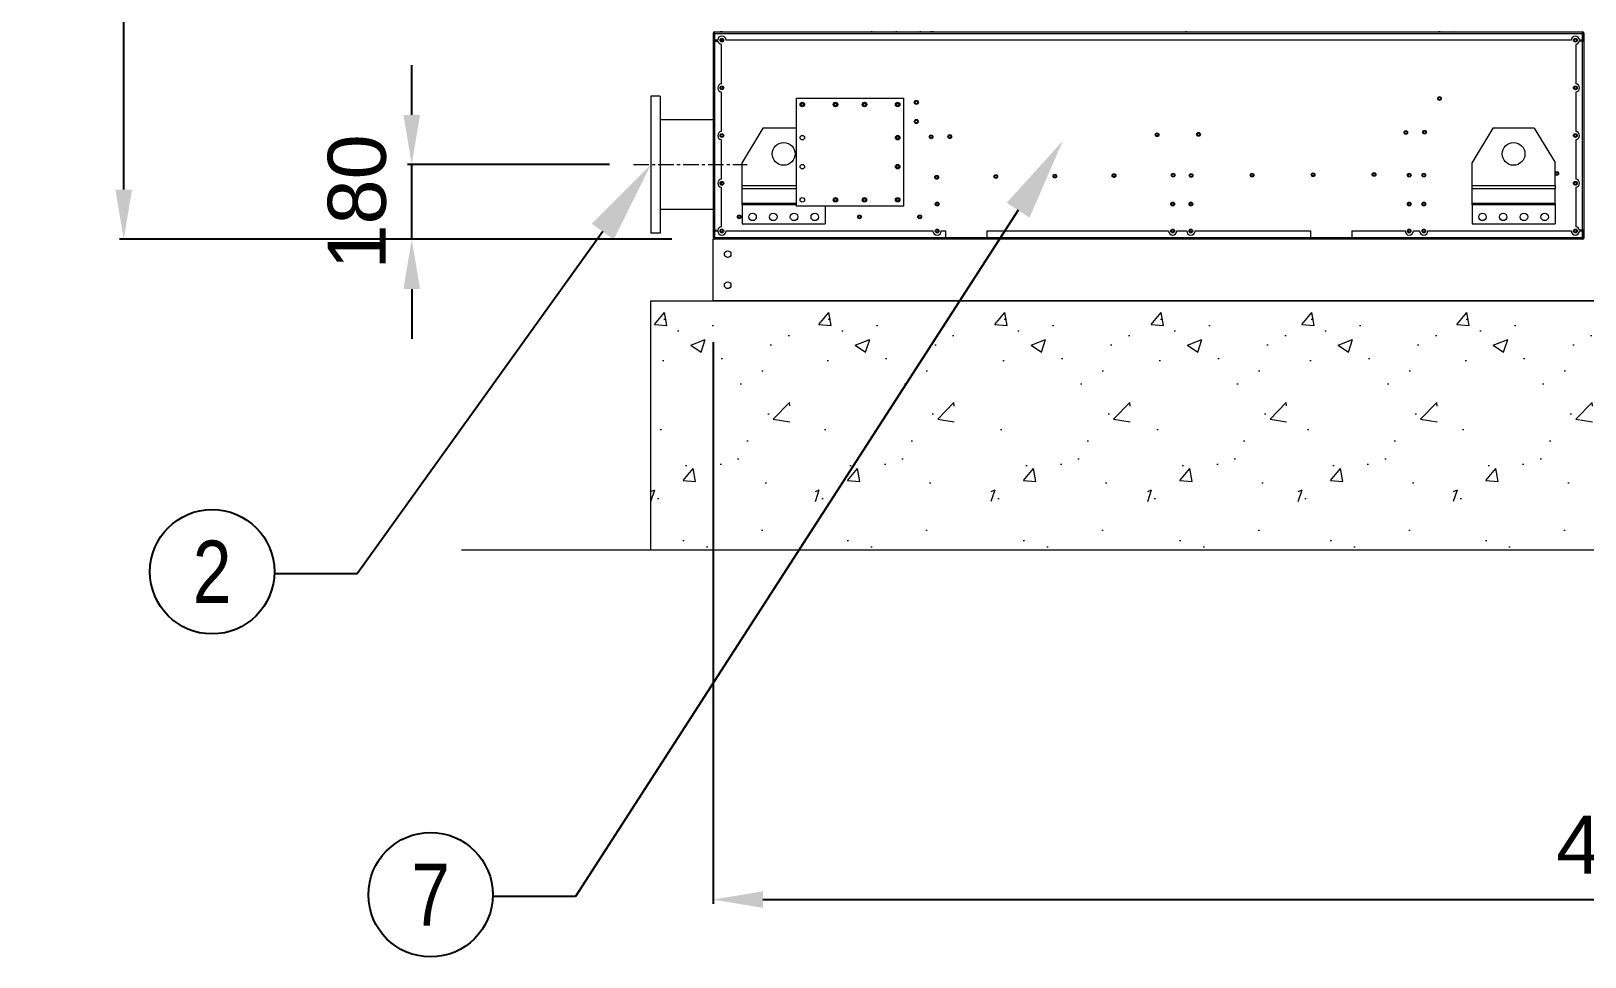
# Model space of a CAD drawing. Header units: millimetres. Extents: x 22763 to 52170, y 15948 to 36743.
# Drawn here: x 31711 to 35458, y 21800 to 24032 of the extents above; entities that cross this region are included whole.
import ezdxf
from ezdxf import colors
from ezdxf.entities.mleader import LeaderData, LeaderLine
from ezdxf.enums import TextEntityAlignment as Align
from ezdxf.math import Vec2, Vec3

# ---------------------------------------------------------------- set-up
doc = ezdxf.new("R2010")
doc.units = ezdxf.units.MM
doc.linetypes.add('CENTER', pattern=[2, 1.25, -0.25, 0.25, -0.25])
for name, color, linetype in [('center', 1, 'CENTER'), ('냉각탑_dim', 1, 'Continuous'), ('냉각탑_text', 3, 'Continuous'), ('냉각탑_기초', 23, 'Continuous')]:
    doc.layers.add(name, color=color, linetype=linetype)
doc.styles.get("Standard").update_dxf_attribs({"font": 'arial.ttf'})
doc.dimstyles.new('1.40', dxfattribs={"dimscale": 20, "dimtxt": 1.5, "dimasz": 1, "dimexe": 0.5, "dimexo": 0.5, "dimgap": 0.5, "dimtad": 1, "dimdec": 0, "dimzin": 0, "dimdsep": 46, "dimtxsty": 'Standard', "dimcen": 0, "dimclrd": 2, "dimclre": 2, "dimclrt": 3, "dimadec": 0, "dimazin": 0, "dimtfac": 1, "dimtdec": 0, "dimtmove": 0, "dimatfit": 0, "dimfxl": 1, "dimtolj": 1, "dimtzin": 0, "dimlwd": -1, "dimlwe": -1, "dimarcsym": 0})

# ---------------------------------------------------------------- blocks, each defined once
blk = doc.blocks.new('*D74')
at = {"color": 2, "transparency": 16777216}
for p, q in [((32629.2, 23830.4), (32629.2, 23950.4)), ((33106, 23710.4), (32619.2, 23710.4)), ((32629.2, 23530.4), (32629.2, 23710.4)), ((33256, 23530.4), (32619.2, 23530.4)), ((32629.2, 23410.4), (32629.2, 23290.4))]:
    blk.add_line(p, q, dxfattribs=at)
for points in [[(32609.2, 23830.4), (32649.2, 23830.4), (32629.2, 23710.4)], [(32609.2, 23410.4), (32649.2, 23410.4), (32629.2, 23530.4)]]:
    blk.add_solid(points, dxfattribs=at)
at = {"layer": 'Defpoints', "color": 0, "transparency": 16777216}
for p in [(32629.2, 23710.4), (33206, 23710.4), (33356, 23530.4)]:
    blk.add_point(p, dxfattribs=at)
at = {"color": 3, "lineweight": 5, "transparency": 16777216, "insert": (32497.7, 23620.4), "char_height": 140, "attachment_point": 5, "rotation": 90}
blk.add_mtext('\\A1;180', dxfattribs=at)
blk = doc.blocks.new('*D75')
at = {"color": 2, "transparency": 16777216}
for p, q in [((33030.1, 26323.4), (31924.7, 26323.4)), ((31934.7, 23650.4), (31934.7, 26203.4)), ((33256, 23530.4), (31924.7, 23530.4))]:
    blk.add_line(p, q, dxfattribs=at)
for points in [[(31914.7, 26203.4), (31954.7, 26203.4), (31934.7, 26323.4)], [(31914.7, 23650.4), (31954.7, 23650.4), (31934.7, 23530.4)]]:
    blk.add_solid(points, dxfattribs=at)
at = {"layer": 'Defpoints', "color": 0, "transparency": 16777216}
for p in [(31934.7, 26323.4), (33130.1, 26323.4), (33356, 23530.4)]:
    blk.add_point(p, dxfattribs=at)
at = {"color": 3, "lineweight": 5, "transparency": 16777216, "insert": (31803.2, 24926.9), "char_height": 140, "attachment_point": 5, "rotation": 90}
blk.add_mtext('\\A1;2793', dxfattribs=at)
blk = doc.blocks.new('*D81')
at = {"color": 2, "transparency": 16777216}
for p, q in [((33356, 23282), (33356, 21928.5)), ((37856, 23282), (37856, 21928.5)), ((33476, 21938.5), (37736, 21938.5))]:
    blk.add_line(p, q, dxfattribs=at)
for points in [[(33476, 21958.5), (33476, 21918.5), (33356, 21938.5)], [(37736, 21958.5), (37736, 21918.5), (37856, 21938.5)]]:
    blk.add_solid(points, dxfattribs=at)
at = {"layer": 'Defpoints', "color": 0, "transparency": 16777216}
for p in [(33356, 23382), (37856, 23382), (37856, 21938.5)]:
    blk.add_point(p, dxfattribs=at)
at = {"color": 3, "lineweight": 5, "transparency": 16777216, "insert": (35606, 22070), "char_height": 140, "attachment_point": 5}
blk.add_mtext('\\A1;4500', dxfattribs=at)
blk = doc.blocks.new('1')
at = {"color": 7, "lineweight": 20, "ltscale": 0.010278}
for p, q in [((33356, 24026.9), (33356, 24008.4)), ((33358, 24008.4), (33358, 24026.9)), ((35452.5, 24008.4), (35452.5, 24026.9)), ((35454, 24026.9), (35454, 24008.4)), ((35456, 24008.4), (35456, 24026.9)), ((33356, 23552.4), (33356, 23533.9)), ((33358, 23533.9), (33358, 23552.4)), ((35452.5, 23533.9), (35452.5, 23552.4)), ((35454, 23552.4), (35454, 23533.9)), ((35456, 23533.9), (35456, 23552.4))]:
    blk.add_line(p, q, dxfattribs=at)
at = {"color": 7, "lineweight": 20, "ltscale": 0.001111}
for p, q in [((33358, 24026.9), (33356, 24026.9)), ((33374.3, 24030.4), (33374.3, 24032.4)), ((33377.5, 24030.4), (33377.5, 24032.4)), ((35456, 24026.9), (35454, 24026.9)), ((33359.5, 24010.4), (33359.5, 24008.4)), ((33356, 23533.9), (33358, 23533.9)), ((33359.5, 23552.4), (33359.5, 23550.4)), ((35454, 23533.9), (35456, 23533.9))]:
    blk.add_line(p, q, dxfattribs=at)
at = {"color": 7, "lineweight": 20, "ltscale": 0.000833333}
for p, q in [((33359.5, 24026.9), (33358, 24026.9)), ((35452.5, 24026.9), (35454, 24026.9)), ((33359.5, 23533.9), (33358, 23533.9)), ((35452.5, 23533.9), (35454, 23533.9))]:
    blk.add_line(p, q, dxfattribs=at)
at = {"color": 7, "lineweight": 20}
for p, q in [((33359.5, 24030.4), (35452.5, 24030.4)), ((33359.5, 24026.9), (35452.5, 24026.9)), ((35425, 24010.4), (33387, 24010.4)), ((35452.5, 23530.4), (33359.5, 23530.4))]:
    blk.add_line(p, q, dxfattribs=at)
at = {"color": 7, "lineweight": 20, "ltscale": 0.001944}
for p, q in [((33359.5, 24026.9), (33359.5, 24030.4)), ((35452.5, 24026.9), (35452.5, 24030.4)), ((33356, 24008.4), (33359.5, 24008.4)), ((35456, 24008.4), (35452.5, 24008.4)), ((33356, 23552.4), (33359.5, 23552.4)), ((33359.5, 23533.9), (33359.5, 23530.4)), ((35456, 23552.4), (35452.5, 23552.4)), ((35452.5, 23533.9), (35452.5, 23530.4))]:
    blk.add_line(p, q, dxfattribs=at)
at = {"color": 7, "lineweight": 20, "ltscale": 0.009167}
for p, q in [((33359.5, 24026.9), (33359.5, 24010.4)), ((35452.5, 24010.4), (35452.5, 24026.9)), ((33359.5, 23550.4), (33359.5, 23533.9)), ((33916, 23550.4), (33916, 23533.9)), ((34016, 23550.4), (34016, 23533.9)), ((34796, 23550.4), (34796, 23533.9)), ((34896, 23550.4), (34896, 23533.9)), ((35452.5, 23533.9), (35452.5, 23550.4))]:
    blk.add_line(p, q, dxfattribs=at)
at = {"color": 7, "lineweight": 20, "ltscale": 0.001115}
for p, q in [((33855.7, 24030.4), (33855.9, 24032.4)), ((33882.3, 24030.4), (33882.5, 24032.4)), ((33885.9, 24030.4), (33886, 24032.4)), ((33886.2, 24030.4), (33886.4, 24032.4)), ((34496.4, 24032.4), (34496.2, 24030.4)), ((34496.2, 24030.4), (34496.4, 24032.4)), ((35106.4, 24032.4), (35106.2, 24030.4)), ((35106.6, 24030.4), (35106.8, 24032.4)), ((35110.1, 24030.4), (35110.3, 24032.4)), ((35136.7, 24030.4), (35136.9, 24032.4))]:
    blk.add_line(p, q, dxfattribs=at)
at = {"color": 7, "lineweight": 20, "ltscale": 0.253333}
for p, q in [((33356, 24008.4), (33356, 23552.4)), ((33359.5, 24008.4), (33359.5, 23552.4)), ((35452.5, 23552.4), (35452.5, 24008.4)), ((35456, 23552.4), (35456, 24008.4))]:
    blk.add_line(p, q, dxfattribs=at)
at = {"color": 7, "lineweight": 20, "ltscale": 0.004167}
for p, q in [((33367, 24010.4), (33359.5, 24010.4)), ((35452.5, 24010.4), (35445, 24010.4)), ((33359.5, 23550.4), (33367, 23550.4)), ((35445, 23550.4), (35452.5, 23550.4))]:
    blk.add_line(p, q, dxfattribs=at)
at = {"color": 7, "lineweight": 20, "ltscale": 0.004279}
for p, q in [((33359.5, 24008.4), (33367.2, 24008.4)), ((35452.5, 24008.4), (35444.8, 24008.4)), ((33359.5, 23552.4), (33367.2, 23552.4)), ((35452.5, 23552.4), (35444.8, 23552.4))]:
    blk.add_line(p, q, dxfattribs=at)
at = {"color": 7, "lineweight": 20, "ltscale": 0.001453}
blk.add_line((33374.3, 24009.1), (33374.3, 24011.7), dxfattribs=at)
at = {"color": 7, "lineweight": 20, "ltscale": 0.052833}
for p, q in [((33376, 23905.3), (33376, 24000.4)), ((35436, 24000.4), (35436, 23905.3)), ((33376, 23790.3), (33376, 23885.4)), ((35436, 23885.4), (35436, 23790.3)), ((33376, 23675.3), (33376, 23770.4)), ((35436, 23770.4), (35436, 23675.3)), ((33376, 23560.3), (33376, 23655.4)), ((35436, 23655.4), (35436, 23560.3))]:
    blk.add_line(p, q, dxfattribs=at)
at = {"color": 7, "lineweight": 20, "ltscale": 0.003287}
blk.add_line((33377.5, 24007.4), (33377.5, 24013.4), dxfattribs=at)
at = {"color": 7, "lineweight": 20, "ltscale": 0.183333}
for p, q in [((33206, 23875.4), (33206, 23545.4)), ((33228, 23875.4), (33228, 23545.4))]:
    blk.add_line(p, q, dxfattribs=at)
at = {"color": 7, "lineweight": 20, "ltscale": 0.012222}
for p, q in [((33228, 23875.4), (33206, 23875.4)), ((33228, 23545.4), (33206, 23545.4))]:
    blk.add_line(p, q, dxfattribs=at)
at = {"color": 7, "lineweight": 20, "ltscale": 0.1375}
blk.add_line((33206, 23875.4), (33206, 23627.9), dxfattribs=at)
at = {"color": 7, "lineweight": 20, "ltscale": 0.144444}
for p, q in [((33556, 23870.4), (33816, 23870.4)), ((33556, 23870.4), (33556, 23610.4)), ((33816, 23610.4), (33816, 23870.4)), ((33816, 23610.4), (33556, 23610.4))]:
    blk.add_line(p, q, dxfattribs=at)
at = {"color": 7, "lineweight": 20, "ltscale": 0.002633}
for p, q in [((33573.4, 23857.2), (33568.7, 23857.2)), ((33653.4, 23857.2), (33648.7, 23857.2)), ((33723.4, 23857.2), (33718.7, 23857.2)), ((33803.4, 23857.2), (33798.7, 23857.2))]:
    blk.add_line(p, q, dxfattribs=at)
at = {"color": 7, "lineweight": 20, "ltscale": 0.098888}
for p, q in [((33356, 23818.5), (33228, 23818.5)), ((33356, 23602.2), (33228, 23602.2))]:
    blk.add_line(p, q, dxfattribs=at)
at = {"color": 7, "lineweight": 20, "ltscale": 0.053832}
for p, q in [((33476, 23798.4), (33426, 23715.4)), ((35236, 23798.4), (35186, 23715.4)), ((35336, 23798.4), (35386, 23715.4))]:
    blk.add_line(p, q, dxfattribs=at)
at = {"color": 7, "lineweight": 20, "ltscale": 0.044444}
blk.add_line((33556, 23798.4), (33476, 23798.4), dxfattribs=at)
at = {"color": 7, "lineweight": 20, "ltscale": 1.31094e-06}
blk.add_line((33841, 23814.4), (33841, 23814.4), dxfattribs=at)
at = {"color": 7, "lineweight": 20, "ltscale": 0.055556}
for p, q in [((35336, 23798.4), (35236, 23798.4)), ((34016, 23533.9), (33916, 23533.9)), ((34896, 23533.9), (34796, 23533.9))]:
    blk.add_line(p, q, dxfattribs=at)
at = {"color": 7, "lineweight": 20, "ltscale": 0.031187}
for p, q in [((33426, 23659.3), (33426, 23715.4)), ((35186, 23659.3), (35186, 23715.4)), ((35386, 23659.3), (35386, 23715.4))]:
    blk.add_line(p, q, dxfattribs=at)
at = {"color": 7, "lineweight": 20, "ltscale": 0.003143}
blk.add_line((33376, 23662.6), (33376, 23668.2), dxfattribs=at)
at = {"color": 7, "lineweight": 20, "ltscale": 0.003919}
for p, q in [((33426, 23652.2), (33426, 23659.3)), ((35186, 23652.2), (35186, 23659.3)), ((35386, 23659.3), (35386, 23652.2))]:
    blk.add_line(p, q, dxfattribs=at)
at = {"color": 7, "lineweight": 20, "ltscale": 0.072222}
for p, q in [((33556, 23659.3), (33426, 23659.3)), ((33556, 23652.2), (33426, 23652.2)), ((33556, 23617), (33426, 23617)), ((33556, 23613.5), (33426, 23613.5))]:
    blk.add_line(p, q, dxfattribs=at)
at = {"color": 7, "lineweight": 20, "ltscale": 0.019545}
for p, q in [((33426, 23617), (33426, 23652.2)), ((35186, 23617), (35186, 23652.2)), ((35386, 23617), (35386, 23652.2))]:
    blk.add_line(p, q, dxfattribs=at)
at = {"color": 7, "lineweight": 20, "ltscale": 0.111111}
for p, q in [((35386, 23659.3), (35186, 23659.3)), ((35386, 23652.2), (35186, 23652.2)), ((35386, 23617), (35186, 23617)), ((35386, 23613.5), (35186, 23613.5)), ((33426, 23567.4), (33626, 23567.4)), ((35186, 23567.4), (35386, 23567.4))]:
    blk.add_line(p, q, dxfattribs=at)
at = {"color": 7, "lineweight": 20, "ltscale": 0.045833}
blk.add_line((33206, 23627.9), (33206, 23545.4), dxfattribs=at)
at = {"color": 7, "lineweight": 20, "ltscale": 0.001959}
for p, q in [((33426, 23613.5), (33426, 23617)), ((35186, 23613.5), (35186, 23617)), ((35386, 23617), (35386, 23613.5))]:
    blk.add_line(p, q, dxfattribs=at)
at = {"color": 7, "lineweight": 20, "ltscale": 0.025612}
for p, q in [((33426, 23613.5), (33426, 23567.4)), ((35186, 23613.5), (35186, 23567.4)), ((35386, 23613.5), (35386, 23567.4))]:
    blk.add_line(p, q, dxfattribs=at)
at = {"color": 7, "lineweight": 20, "ltscale": 0.023889}
blk.add_line((33626, 23610.4), (33626, 23567.4), dxfattribs=at)
at = {"color": 0, "lineweight": 20}
for p, q in [((33356, 23382), (33356, 23530.4)), ((33359.5, 23530.4), (33356, 23530.4)), ((37856, 23382), (33356, 23382))]:
    blk.add_line(p, q, dxfattribs=at)
at = {"color": 7, "lineweight": 20, "ltscale": 0.309167}
for p, q in [((33916, 23533.9), (33359.5, 23533.9)), ((35452.5, 23533.9), (34896, 23533.9))]:
    blk.add_line(p, q, dxfattribs=at)
at = {"color": 7, "lineweight": 20, "ltscale": 0.277222}
blk.add_line((33387, 23550.4), (33886, 23550.4), dxfattribs=at)
at = {"color": 7, "lineweight": 20, "ltscale": 0.005556}
blk.add_line((33906, 23550.4), (33916, 23550.4), dxfattribs=at)
at = {"color": 7, "lineweight": 20, "ltscale": 0.243333}
blk.add_line((34016, 23550.4), (34454, 23550.4), dxfattribs=at)
at = {"color": 7, "lineweight": 20, "ltscale": 0.433333}
blk.add_line((34796, 23533.9), (34016, 23533.9), dxfattribs=at)
at = {"color": 7, "lineweight": 20, "ltscale": 0.013333}
blk.add_line((34474, 23550.4), (34498, 23550.4), dxfattribs=at)
at = {"color": 7, "lineweight": 20, "ltscale": 0.154444}
blk.add_line((34518, 23550.4), (34796, 23550.4), dxfattribs=at)
at = {"color": 7, "lineweight": 20, "ltscale": 0.071389}
blk.add_line((34896, 23550.4), (35024.5, 23550.4), dxfattribs=at)
at = {"color": 7, "lineweight": 20, "ltscale": 0.008333}
blk.add_line((35044.5, 23550.4), (35059.5, 23550.4), dxfattribs=at)
at = {"color": 7, "lineweight": 20, "ltscale": 0.191944}
blk.add_line((35079.5, 23550.4), (35425, 23550.4), dxfattribs=at)
at = {"color": 7, "lineweight": 20}
for centre, radius in [((33377, 24010.4), 4.5), ((33377, 24010.4), 3), ((35435, 24010.4), 4.5), ((35435, 24010.4), 3), ((33377, 23895.4), 4.5), ((33377, 23895.4), 3), ((35107.6, 23869.9), 4.5), ((35107.6, 23869.9), 3), ((35435, 23895.4), 4.5), ((35435, 23895.4), 3), ((33571, 23855.4), 5.5), ((33571, 23855.4), 3), ((33651, 23855.4), 5.5), ((33651, 23855.4), 3), ((33721, 23855.4), 5.5), ((33721, 23855.4), 3), ((33801, 23855.4), 5.5), ((33801, 23855.4), 3), ((33846, 23860.4), 5), ((33846, 23860.4), 3.5), ((33846, 23814.4), 5), ((33846, 23814.4), 3.5), ((35026.3, 23788.1), 4.5), ((35071.3, 23788.5), 4.5), ((33377, 23780.4), 4.5), ((33377, 23780.4), 3), ((33526, 23736.4), 27.5), ((33571, 23775.4), 5.5), ((33801, 23775.4), 5.5), ((33801, 23775.4), 3), ((33881.4, 23777.5), 4.5), ((33881.4, 23777.5), 3), ((33926.4, 23777.9), 4.5), ((33926.4, 23777.9), 3), ((34426.4, 23782.5), 4.5), ((34426.4, 23782.5), 3), ((34526.4, 23783.4), 4.5), ((34526.4, 23783.4), 3), ((35026.3, 23788.1), 3), ((35071.3, 23788.5), 3), ((35286, 23736.4), 27.5), ((35435, 23780.4), 4.5), ((35435, 23780.4), 3), ((33571, 23705.4), 5.5), ((33801, 23705.4), 5.5), ((33801, 23705.4), 3), ((33895, 23679.9), 4.5), ((33895, 23680.4), 3), ((34037.5, 23681.6), 4.5), ((34037.5, 23681.6), 3), ((34180, 23682.8), 4.5), ((34180, 23682.8), 3), ((34322.5, 23683.9), 4.5), ((34322.5, 23683.9), 3), ((34465, 23685.1), 4.5), ((34465, 23685.1), 3), ((34508.5, 23684.4), 4.5), ((34508.5, 23684.4), 3), ((34655.5, 23685.2), 4.5), ((34655.5, 23685.2), 3), ((34802.5, 23686), 4.5), ((34802.5, 23686), 3), ((34949.5, 23686.8), 4.5), ((34949.5, 23686.8), 3), ((35034.5, 23684.9), 4.5), ((35034.5, 23684.9), 3), ((35069.5, 23684.9), 4.5), ((35069.5, 23684.9), 3), ((35390.5, 23689.2), 4.5), ((35390.5, 23689.2), 3), ((33377, 23665.4), 4.5), ((33377, 23665.4), 3), ((35435, 23665.4), 4.5), ((35435, 23665.4), 3), ((33571, 23625.4), 5.5), ((33651, 23625.4), 5.5), ((33651, 23625.4), 3), ((33721, 23625.4), 5.5), ((33721, 23625.4), 3), ((33801, 23625.4), 5.5), ((33801, 23625.4), 3), ((33896, 23615.4), 4.5), ((33896, 23615.4), 3), ((34464, 23615.4), 4.5), ((34464, 23615.4), 3), ((34508, 23615.4), 4.5), ((34508, 23615.4), 3), ((35034.5, 23615.4), 4.5), ((35034.5, 23615.4), 3), ((35069.5, 23615.4), 4.5), ((35069.5, 23615.4), 3), ((33419, 23584.4), 4.5), ((33419, 23584.4), 3), ((33451, 23584.4), 9), ((33501, 23584.4), 9), ((33551, 23584.4), 9), ((33601, 23584.4), 9), ((33709, 23584.4), 4.5), ((33709, 23584.4), 3), ((33854, 23584.4), 4.5), ((33854, 23584.4), 3), ((35211, 23584.4), 9), ((35261, 23584.4), 9), ((35311, 23584.4), 9), ((35361, 23584.4), 9), ((33377, 23550.4), 4.5), ((33377, 23550.4), 3), ((33896, 23550.4), 4.5), ((33896, 23550.4), 3), ((34464, 23550.4), 4.5), ((34464, 23550.4), 3), ((34508, 23550.4), 4.5), ((34508, 23550.4), 3), ((35034.5, 23550.4), 4.5), ((35034.5, 23550.4), 3), ((35069.5, 23550.4), 4.5), ((35069.5, 23550.4), 3), ((35435, 23550.4), 4.5), ((35435, 23550.4), 3)]:
    blk.add_circle(centre, radius, dxfattribs=at)
at = {"lineweight": 20}
for centre in [(33391, 23494.5), (33391, 23419.5)]:
    blk.add_circle(centre, 8, dxfattribs=at)
at = {"color": 7, "lineweight": 20}
for centre, radius, start, end in [((33359.5, 24026.9), 3.5, 90, 180), ((33359.5, 24026.9), 1.5, 90, 180), ((33377, 24010.4), 10, 360, 180), ((33394.5, 24026.9), 3.5, 89.755, 90), ((33767.8, 24028.4), 30.3, 172.402, 176.2097), ((33767.8, 24028.4), 30.3, 3.7903, 7.598), ((35417.5, 24026.9), 3.5, 90, 90.245), ((35435, 24010.4), 10, 360, 180), ((35452.5, 24026.9), 3.5, 360, 90), ((35452.5, 24026.9), 1.5, 360, 90), ((33377, 24010.4), 10, 191.537, 264.2608), ((35435, 24010.4), 10, 275.7392, 348.463), ((33377, 23895.4), 10, 95.7392, 264.2608), ((35435, 23895.4), 10, 275.7392, 84.2608), ((33377, 23780.4), 10, 95.7392, 264.2608), ((35435, 23780.4), 10, 275.7392, 84.2608), ((33377, 23665.4), 10, 95.7392, 264.2608), ((35435, 23665.4), 10, 275.7392, 84.2608), ((33359.5, 23533.9), 3.5, 180, 270), ((33359.5, 23533.9), 1.5, 180, 270), ((33377, 23550.4), 10, 180, 360), ((33377, 23550.4), 10, 95.7392, 168.463), ((33896, 23550.4), 10, 180, 360), ((34464, 23550.4), 10, 180, 360), ((34508, 23550.4), 10, 180, 360), ((35034.5, 23550.4), 10, 180, 360), ((35069.5, 23550.4), 10, 180, 360), ((35435, 23550.4), 10, 180, 360), ((35435, 23550.4), 10, 11.537, 84.2608), ((35452.5, 23533.9), 1.5, 270, 0), ((35452.5, 23533.9), 3.5, 270, 0)]:
    blk.add_arc(centre, radius, start, end, dxfattribs=at)
at = {"layer": 'center', "lineweight": 20, "ltscale": 30}
blk.add_line((33163.7, 23710.4), (33437.6, 23710.4), dxfattribs=at)

msp = doc.modelspace()

# ---------------------------------------------------------------- hatches: boundary and pattern name
at = {"layer": '냉각탑_기초', "lineweight": 20, "ltscale": 30}
h = msp.add_hatch(dxfattribs=at)
h.set_pattern_fill('AR-CONC', color=256, scale=50, style=0)
h.set_pattern_definition([(50, (18612.5, 6840.73), (358.63, -31.376), [37.5, -412.5]), (355, (18612.5, 6840.73), (-69.3757, 376.096), [30, -330]), (100.4514, (18642.4, 6838.1), (289.2547, 344.72), [31.87, -350.571]), (46.1842, (18612.5, 6940.73), (533.6205, -82.7595), [56.25, -618.75]), (96.6356, (18656.97, 6933.83), (467.331, 487.059), [47.805, -525.856]), (351.1842, (18612.5, 6940.7), (467.331, 487.059), [45, -495]), (21, (18662.5, 6915.73), (298.4535, -201.3094), [37.5, -412.5]), (326, (18662.5, 6915.73), (121.6577, 362.575), [30, -330]), (71.4514, (18687.37, 6898.95), (420.1113, 161.265), [31.87, -350.571]), (37.5, (18612.5, 6840.73), (6.0799, 166.4469), [0, -326, 0, -335, 0, -331.25]), (7.5, (18612.5, 6840.73), (131.5348, 197.2059), [0, -191, 0, -318.5, 0, -126.25]), (327.5, (18501, 6840.73), (266.9112, -11.2774), [0, -125, 0, -390, 0, -517.5]), (317.5, (18451, 6840.73), (291.593, 50.0525), [0, -162.5, 0, -259, 0, -367.5])])
h.paths.add_polyline_path([(33541, 23382), (33206, 23382), (33206, 22782), (33541, 22782)])
h = msp.add_hatch(dxfattribs=at)
h.set_pattern_fill('AR-CONC', color=256, scale=50, style=0)
h.set_pattern_definition([(50, (19008.96, 6840.73), (358.63, -31.376), [37.5, -412.5]), (355, (19008.96, 6840.73), (-69.3757, 376.096), [30, -330]), (100.4514, (19038.84, 6838.1), (289.2547, 344.72), [31.87, -350.571]), (46.1842, (19008.96, 6940.73), (533.6205, -82.7595), [56.25, -618.75]), (96.6356, (19053.4, 6933.83), (467.331, 487.059), [47.805, -525.856]), (351.1842, (19008.96, 6940.7), (467.331, 487.059), [45, -495]), (21, (19058.96, 6915.73), (298.4535, -201.3094), [37.5, -412.5]), (326, (19058.96, 6915.73), (121.6577, 362.575), [30, -330]), (71.4514, (19083.83, 6898.95), (420.1113, 161.265), [31.87, -350.571]), (37.5, (19008.96, 6840.73), (6.0799, 166.4469), [0, -326, 0, -335, 0, -331.25]), (7.5, (19008.96, 6840.73), (131.5348, 197.2059), [0, -191, 0, -318.5, 0, -126.25]), (327.5, (18897.46, 6840.73), (266.9112, -11.2774), [0, -125, 0, -390, 0, -517.5]), (317.5, (18847.46, 6840.73), (291.593, 50.0525), [0, -162.5, 0, -259, 0, -367.5])])
h.paths.add_polyline_path([(33937.5, 23382), (33602.5, 23382), (33602.5, 22782), (33937.5, 22782)])
h = msp.add_hatch(dxfattribs=at)
h.set_pattern_fill('AR-CONC', color=256, scale=50, style=0)
h.set_pattern_definition([(50, (19433.13, 6840.73), (358.63, -31.376), [37.5, -412.5]), (355, (19433.13, 6840.73), (-69.3757, 376.096), [30, -330]), (100.4514, (19463.02, 6838.1), (289.2547, 344.72), [31.87, -350.571]), (46.1842, (19433.13, 6940.73), (533.6205, -82.7595), [56.25, -618.75]), (96.6356, (19477.6, 6933.83), (467.331, 487.059), [47.805, -525.856]), (351.1842, (19433.13, 6940.7), (467.331, 487.059), [45, -495]), (21, (19483.13, 6915.73), (298.4535, -201.3094), [37.5, -412.5]), (326, (19483.13, 6915.73), (121.6577, 362.575), [30, -330]), (71.4514, (19508, 6898.95), (420.1113, 161.265), [31.87, -350.571]), (37.5, (19433.13, 6840.73), (6.0799, 166.4469), [0, -326, 0, -335, 0, -331.25]), (7.5, (19433.13, 6840.73), (131.5348, 197.2059), [0, -191, 0, -318.5, 0, -126.25]), (327.5, (19321.63, 6840.73), (266.9112, -11.2774), [0, -125, 0, -390, 0, -517.5]), (317.5, (19271.63, 6840.73), (291.593, 50.0525), [0, -162.5, 0, -259, 0, -367.5])])
h.paths.add_polyline_path([(34361.7, 23382), (34026.7, 23382), (34026.7, 22782), (34361.7, 22782)])
h = msp.add_hatch(dxfattribs=at)
h.set_pattern_fill('AR-CONC', color=256, scale=50, style=0)
h.set_pattern_definition([(50, (19810.18, 6840.73), (358.63, -31.376), [37.5, -412.5]), (355, (19810.18, 6840.73), (-69.3757, 376.096), [30, -330]), (100.4514, (19840.06, 6838.1), (289.2547, 344.72), [31.87, -350.571]), (46.1842, (19810.2, 6940.73), (533.6205, -82.7595), [56.25, -618.75]), (96.6356, (19854.65, 6933.83), (467.331, 487.059), [47.805, -525.856]), (351.1842, (19810.2, 6940.7), (467.331, 487.059), [45, -495]), (21, (19860.18, 6915.73), (298.4535, -201.3094), [37.5, -412.5]), (326, (19860.18, 6915.73), (121.6577, 362.575), [30, -330]), (71.4514, (19885.05, 6898.95), (420.1113, 161.265), [31.87, -350.571]), (37.5, (19810.18, 6840.73), (6.0799, 166.4469), [0, -326, 0, -335, 0, -331.25]), (7.5, (19810.18, 6840.73), (131.5348, 197.2059), [0, -191, 0, -318.5, 0, -126.25]), (327.5, (19698.68, 6840.73), (266.9112, -11.2774), [0, -125, 0, -390, 0, -517.5]), (317.5, (19648.68, 6840.73), (291.593, 50.0525), [0, -162.5, 0, -259, 0, -367.5])])
h.paths.add_polyline_path([(34738.7, 23382), (34403.7, 23382), (34403.7, 22782), (34738.7, 22782)])
h = msp.add_hatch(dxfattribs=at)
h.set_pattern_fill('AR-CONC', color=256, scale=50, style=0)
h.set_pattern_definition([(50, (20173.36, 6840.73), (358.63, -31.376), [37.5, -412.5]), (355, (20173.36, 6840.73), (-69.3757, 376.096), [30, -330]), (100.4514, (20203.25, 6838.1), (289.2547, 344.72), [31.87, -350.571]), (46.1842, (20173.36, 6940.73), (533.6205, -82.7595), [56.25, -618.75]), (96.6356, (20217.83, 6933.83), (467.331, 487.059), [47.805, -525.856]), (351.1842, (20173.36, 6940.7), (467.331, 487.059), [45, -495]), (21, (20223.36, 6915.73), (298.4535, -201.3094), [37.5, -412.5]), (326, (20223.36, 6915.73), (121.6577, 362.575), [30, -330]), (71.4514, (20248.23, 6898.95), (420.1113, 161.265), [31.87, -350.571]), (37.5, (20173.36, 6840.73), (6.0799, 166.4469), [0, -326, 0, -335, 0, -331.25]), (7.5, (20173.36, 6840.73), (131.5348, 197.2059), [0, -191, 0, -318.5, 0, -126.25]), (327.5, (20061.86, 6840.73), (266.9112, -11.2774), [0, -125, 0, -390, 0, -517.5]), (317.5, (20011.86, 6840.73), (291.593, 50.0525), [0, -162.5, 0, -259, 0, -367.5])])
h.paths.add_polyline_path([(35101.9, 23382), (34766.9, 23382), (34766.9, 22782), (35101.9, 22782)])
h = msp.add_hatch(dxfattribs=at)
h.set_pattern_fill('AR-CONC', color=256, scale=50, style=0)
h.set_pattern_definition([(50, (20547.64, 6840.73), (358.63, -31.376), [37.5, -412.5]), (355, (20547.64, 6840.73), (-69.3757, 376.096), [30, -330]), (100.4514, (20577.52, 6838.1), (289.2547, 344.72), [31.87, -350.571]), (46.1842, (20547.64, 6940.73), (533.6205, -82.7595), [56.25, -618.75]), (96.6356, (20592.1, 6933.83), (467.331, 487.059), [47.805, -525.856]), (351.1842, (20547.64, 6940.7), (467.331, 487.059), [45, -495]), (21, (20597.64, 6915.73), (298.4535, -201.3094), [37.5, -412.5]), (326, (20597.64, 6915.73), (121.6577, 362.575), [30, -330]), (71.4514, (20622.5, 6898.95), (420.1113, 161.265), [31.87, -350.571]), (37.5, (20547.64, 6840.73), (6.0799, 166.4469), [0, -326, 0, -335, 0, -331.25]), (7.5, (20547.64, 6840.73), (131.5348, 197.2059), [0, -191, 0, -318.5, 0, -126.25]), (327.5, (20436.14, 6840.73), (266.9112, -11.2774), [0, -125, 0, -390, 0, -517.5]), (317.5, (20386.14, 6840.73), (291.593, 50.0525), [0, -162.5, 0, -259, 0, -367.5])])
h.paths.add_polyline_path([(35476.2, 23382), (35141.2, 23382), (35141.2, 22782), (35476.2, 22782)])

# ---------------------------------------------------------------- linework, layer by layer
at = {"layer": '냉각탑_dim', "linetype": 'ByBlock', "lineweight": -3}
for centre in [(32147.9, 22728.9), (32674.7, 21950.2)]:
    msp.add_circle(centre, 150, dxfattribs=at)
at = {"layer": '냉각탑_기초', "lineweight": 20, "ltscale": 30}
for p, q in [((33206, 22782), (33206, 23382)), ((33206, 23382), (38006, 23382)), ((32749, 22782), (38458.9, 22782))]:
    msp.add_line(p, q, dxfattribs=at)

# ---------------------------------------------------------------- block references
msp.add_blockref('1', (0, 0))

# ---------------------------------------------------------------- texts
at = {"layer": '냉각탑_text', "width": 0.8}
for s, p in [('2', (32147.9, 22728.9)), ('7', (32674.7, 21950.2))]:
    msp.add_text(s, height=150, dxfattribs=at).set_placement(p, align=Align.MIDDLE_CENTER)

# ---------------------------------------------------------------- dimensions: what is measured, and where the dimension line sits
at = {"lineweight": 5}
dim = msp.add_linear_dim(base=(31934.7, 26323.4), p1=(33356, 23530.4), p2=(33130.1, 26323.4), angle=90, dimstyle='1.40', override={"dimtxt": 7, "dimasz": 6, "dimexo": 5, "dimgap": 3}, dxfattribs=at)
dim.commit()
dim.dimension.update_dxf_attribs({"geometry": '*D75', "text_midpoint": (31803.2, 24926.9)})
dim = msp.add_linear_dim(base=(32629.2, 23710.4), p1=(33356, 23530.4), p2=(33206, 23710.4), angle=90, dimstyle='1.40', override={"dimtxt": 7, "dimasz": 6, "dimexo": 5, "dimgap": 3}, dxfattribs=at)
dim.commit()
dim.dimension.update_dxf_attribs({"geometry": '*D74', "text_midpoint": (32629.2, 23620.4), "dimtype": 160})
dim = msp.add_linear_dim(base=(37856, 21938.5), p1=(33356, 23382), p2=(37856, 23382), dimstyle='1.40', override={"dimtxt": 7, "dimasz": 6, "dimexo": 5, "dimgap": 3}, dxfattribs=at)
dim.commit()
dim.dimension.update_dxf_attribs({"geometry": '*D81', "text_midpoint": (35606, 22070)})

# ---------------------------------------------------------------- leaders
at = {"layer": '냉각탑_dim', "lineweight": -3}
ml = msp.add_multileader_mtext('Standard', dxfattribs=at)
ml.set_content('')
ml.set_leader_properties(color=256)
ml.build(insert=Vec2(0, 0))
ml.multileader.update_dxf_attribs({"text_right_attachment_type": 6, "dogleg_length": 5, "arrow_head_size": 199.5, "scale": 30})
ctx = ml.context
ctx.base_point, ctx.scale, ctx.char_height, ctx.arrow_head_size, ctx.landing_gap_size, ctx.plane_origin = Vec3(32824.6, 21945.5), 30, 7.18, 199.5, 3.59, Vec3(34329.5, 22271.2)
ctx.right_attachment, ctx.text_align_type = 6, 2
notes = []
notes.append((ctx, [(0, (1, 1, 0), (33024.1, 21945.5), (-1, 0), 199.5, [(0, [(34199.4, 23768.2)], 0, [])])]))
ctx.mtext, ml.multileader.dxf.content_type = None, 0
ml = msp.add_multileader_mtext('Standard', dxfattribs=at)
ml.set_content('')
ml.set_leader_properties(color=256)
ml.build(insert=Vec2(0, 0))
ml.multileader.update_dxf_attribs({"text_right_attachment_type": 6, "dogleg_length": 5, "arrow_head_size": 199.5, "scale": 30})
ctx = ml.context
ctx.base_point, ctx.scale, ctx.char_height, ctx.arrow_head_size, ctx.landing_gap_size, ctx.plane_origin = Vec3(32297.8, 22724.2), 30, 7.18, 199.5, 3.59, Vec3(33336.1, 22214)
ctx.right_attachment, ctx.text_align_type = 6, 2
notes.append((ctx, [(0, (1, 1, 0), (32497.3, 22724.2), (-1, 0), 199.5, [(0, [(33206, 23710.9)], 0, [])])]))
ctx.mtext, ml.multileader.dxf.content_type = None, 0
for ctx, leaders in notes:
    for number, flags, end, landing, length, lines in leaders:
        leader = LeaderData()
        leader.index, (leader.has_last_leader_line, leader.has_dogleg_vector, leader.attachment_direction) = number, flags
        leader.last_leader_point, leader.dogleg_vector, leader.dogleg_length = Vec3(end), Vec3(landing), length
        for number, points, colour, breaks in lines:
            line = LeaderLine()
            line.index, line.vertices, line.color, line.breaks = number, Vec3.list(points), colors.encode_raw_color(colour), breaks
            leader.lines.append(line)
        ctx.leaders.append(leader)

doc.saveas('drawing.dxf')
